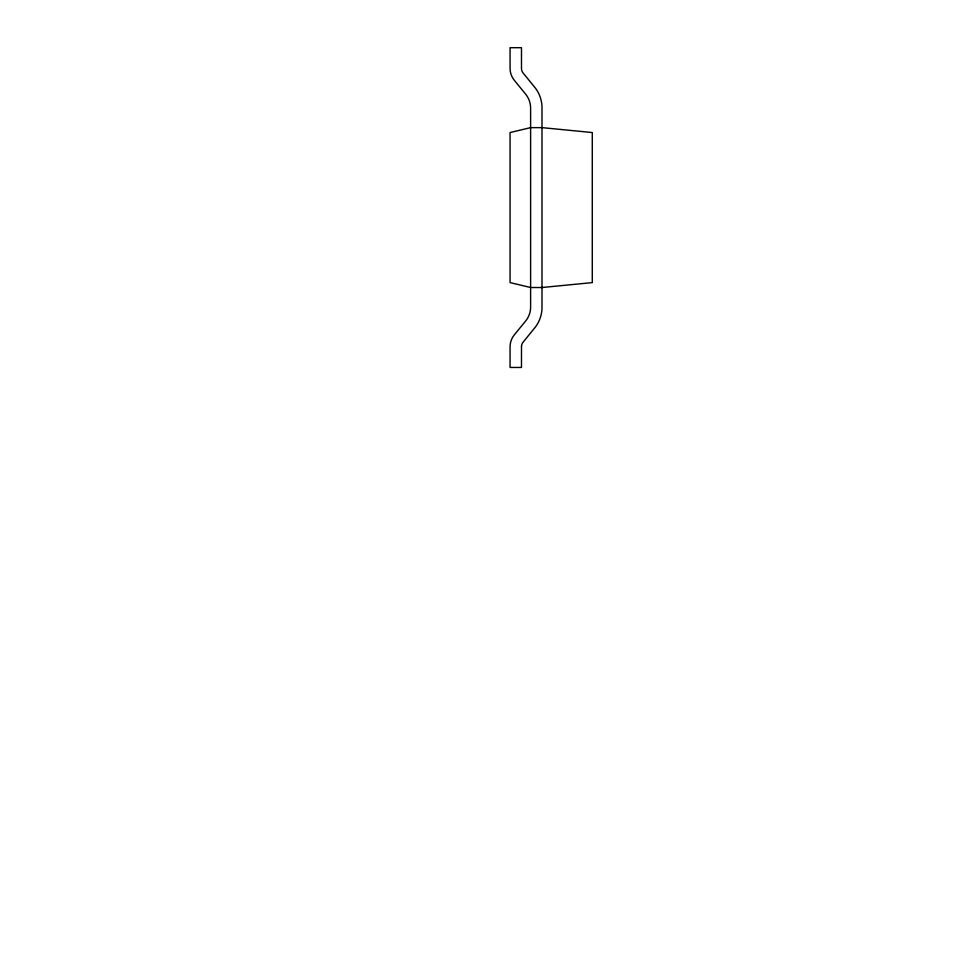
<?xml version="1.0" encoding="UTF-8"?>
<svg xmlns="http://www.w3.org/2000/svg" width="954" height="954" viewBox="0 0 954 954"><rect width="100%" height="100%" fill="white"/><g stroke="black" fill="none" stroke-linecap="round" stroke-linejoin="round"><path stroke-width="1.43" d="M521.504 346.362L521.48 367.457L510.068 367.457L510.068 346.791A18.889 18.889 0 0 1 514.337 334.83L525.654 320.997A21.978 21.978 0 0 0 530.615 307.081L530.615 108.076A21.978 21.978 0 0 0 525.654 94.16L514.337 80.327A18.889 18.889 0 0 1 510.068 68.366L510.068 47.7L521.48 47.7L521.504 68.795A7.465 7.465 0 0 0 522.911 72.754L535.659 88.436A33.402 33.402 0 0 1 541.991 106.168L541.991 308.989A33.402 33.402 0 0 1 535.659 326.721L522.911 342.403A7.465 7.465 0 0 0 521.504 346.362M530.615 127.633L510.068 132.546L510.068 282.611L530.615 287.512L542.039 287.512L592.291 282.611L592.291 132.546L542.039 127.633L530.615 127.633"/></g></svg>
